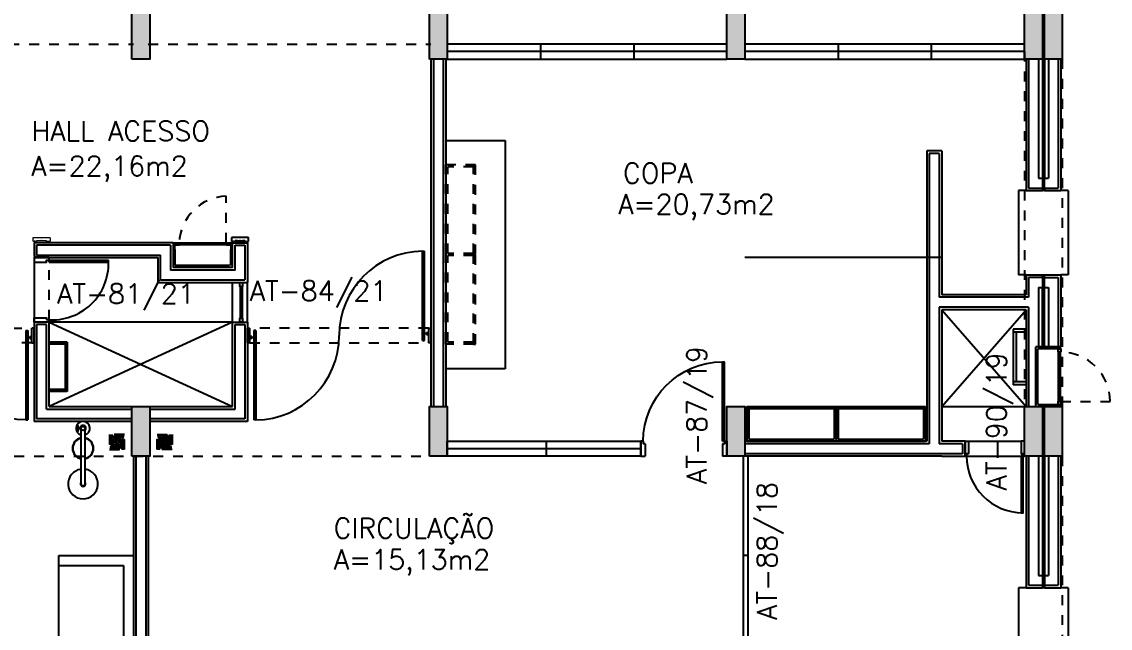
# Model space of a CAD drawing. Header units: metres. Extents: x -31 to 130, y -13 to 69.
# Drawn here: x 80 to 90.97, y 8.19 to 14.3 of the extents above; entities that cross this region are included whole.
import ezdxf

# ---------------------------------------------------------------- set-up
doc = ezdxf.new("R2010")
doc.units = ezdxf.units.M
doc.header["$LTSCALE"] = 0.002
doc.header["$MEASUREMENT"] = 0
doc.linetypes.add('HIDDEN', pattern=[9.525, 6.35, -3.175])
doc.linetypes.add('HIDDEN2', pattern=[4.7625, 3.175, -1.5875])
doc.layers.get('0').update_dxf_attribs({"linetype": 'CONTINUOUS'})
for name, color, linetype in [('A-WC', 2, 'CONTINUOUS'), ('ar-alv', 2, 'CONTINUOUS'), ('ar-alv-v', 1, 'CONTINUOUS'), ('ar-armario', 1, 'CONTINUOUS'), ('ar-armarioproj', 1, 'HIDDEN'), ('ar-banc', 1, 'CONTINUOUS'), ('ar-cap', 1, 'CONTINUOUS'), ('ar-esc', 2, 'CONTINUOUS'), ('ar-esq', 2, 'CONTINUOUS'), ('ar-estc', 1, 'CONTINUOUS'), ('AR-LAY-OUT-EQUIPAMENTOS', 1, 'CONTINUOUS'), ('ar-piso', 1, 'CONTINUOUS'), ('ar-porta', 1, 'CONTINUOUS'), ('ar-proj', 1, 'HIDDEN'), ('ar-projarmario', 1, 'HIDDEN'), ('ar-ralo', 1, 'CONTINUOUS'), ('ar-reboco', 2, 'CONTINUOUS'), ('ar-shaft', 2, 'CONTINUOUS'), ('ar-wc', 2, 'CONTINUOUS'), ('ar-xis', 1, 'CONTINUOUS'), ('armario piso-teto', 1, 'CONTINUOUS'), ('cap01', 2, 'CONTINUOUS'), ('cap02', 1, 'CONTINUOUS'), ('DET-PIVO', 2, 'CONTINUOUS'), ('ENDEREÇO', 2, 'CONTINUOUS'), ('esq-01', 1, 'CONTINUOUS'), ('esq-02', 1, 'CONTINUOUS'), ('esq4', 1, 'CONTINUOUS'), ('estc-01', 3, 'CONTINUOUS'), ('h-estc', 3, 'CONTINUOUS'), ('PROJ-MARCO', 1, 'HIDDEN'), ('ptm', 2, 'CONTINUOUS'), ('ptm1', 1, 'CONTINUOUS'), ('ralo', 1, 'HIDDEN2'), ('shaft1', 2, 'CONTINUOUS'), ('TEXTO', 2, 'CONTINUOUS'), ('ÁREA', 2, 'CONTINUOUS')]:
    doc.layers.add(name, color=color, linetype=linetype)
doc.styles.add('UNB-100', font='simplex.shx', dxfattribs={"height": 0.2})
doc.styles.add('UNB1-100', font='simplex.shx', dxfattribs={"height": 0.2})

# ---------------------------------------------------------------- blocks, each defined once
blk = doc.blocks.new('plr01-01p')
at = {"layer": 'h-estc'}
blk.add_hatch(color=3, dxfattribs=at).paths.add_polyline_path([(0.09, 0.075), (-0.09, 0.075), (-0.09, -0.625), (0.09, -0.625)])
at = {"layer": 'estc-01', "color": 3}
blk.add_lwpolyline([(-0.09, 0.075), (-0.09, -0.625), (0.09, -0.625), (0.09, 0.075)], close=True, dxfattribs=at)
blk = doc.blocks.new('esq15-01p')
at = {"layer": 'esq-01'}
for p, q in [((2.91, 0), (0.09, 0)), ((1.03, -0.075), (1.03, 0.075)), ((1.97, -0.075), (1.97, 0.075))]:
    blk.add_line(p, q, dxfattribs=at)
at = {"layer": 'esq-02'}
blk.add_lwpolyline([(2.91, -0.075), (0.09, -0.075), (0.09, 0.075), (2.91, 0.075)], close=True, dxfattribs=at)
blk = doc.blocks.new('sh-01p')
at = {"layer": 'ar-alv'}
for p, q in [((-1.05, 0.05), (-0.09, 0.05)), ((-1.05, -0.9), (-1.05, 0.05)), ((0.09, 0.05), (1.05, 0.05)), ((1.05, -0.9), (1.05, 0.05)), ((-0.95, -0.05), (-0.95, -0.9)), ((-0.09, -0.05), (-0.95, -0.05)), ((0.95, -0.05), (0.09, -0.05)), ((0.95, -0.05), (0.95, -0.9)), ((-0.95, -0.9), (-1.05, -0.9)), ((0.95, -0.9), (1.05, -0.9)), ((-1.05, -1.7), (-1.05, -1.35)), ((-0.2, -1.35), (-1.05, -1.35)), ((-0.2, -1.35), (-0.2, -1.6)), ((-0.95, -1.45), (-0.3, -1.45)), ((-0.95, -1.45), (-0.95, -1.7)), ((-0.3, -1.7), (-0.3, -1.45)), ((1.05, -1.6), (-0.2, -1.6)), ((1.05, -1.7), (1.05, -1.6)), ((-0.95, -1.7), (-1.05, -1.7)), ((-0.3, -1.7), (1.05, -1.7))]:
    blk.add_line(p, q, dxfattribs=at)
at = {"layer": 'ar-proj'}
for p, q in [((0.925, -0.95), (0.925, -1.53)), ((1.075, -1.53), (1.075, -0.97))]:
    blk.add_line(p, q, dxfattribs=at)
at = {"layer": 'ar-proj', "ltscale": 0.01}
blk.add_line((-0.861, -1.725), (-0.861, -2.195), dxfattribs=at)
blk.add_arc((-0.882, -1.699), 0.496, 272.4338, 357.0427, dxfattribs=at)
at = {"layer": 'ar-reboco'}
for p, q in [((-1.075, 0.075), (-0.09, 0.075)), ((-1.075, -0.925), (-1.075, 0.075)), ((0.09, 0.075), (1.075, 0.075)), ((1.075, -0.925), (1.075, 0.075)), ((-0.09, -0.075), (-0.925, -0.075)), ((0.925, -0.075), (0.09, -0.075)), ((0.925, -0.075), (0.925, -0.925)), ((-0.925, -0.925), (-1.075, -0.925)), ((0.925, -0.925), (1.075, -0.925)), ((1.075, -1.575), (1.075, -0.925)), ((-1.075, -1.725), (-1.075, -1.325)), ((-0.175, -1.325), (-1.075, -1.325)), ((-0.175, -1.325), (-0.175, -1.575)), ((-0.925, -1.475), (-0.325, -1.475)), ((-0.925, -1.475), (-0.925, -1.725)), ((-0.325, -1.725), (-0.325, -1.475)), ((1.075, -1.575), (-0.175, -1.575)), ((1.075, -1.725), (1.075, -1.588)), ((-0.925, -1.725), (-1.075, -1.725)), ((-0.325, -1.725), (1.075, -1.725))]:
    blk.add_line(p, q, dxfattribs=at)
blk.add_lwpolyline([(-0.925, -0.075), (-0.925, -0.925)], dxfattribs=at)
at = {"layer": 'ar-xis'}
for p, q in [((-0.925, -0.925), (0.925, -0.075)), ((0.925, -0.925), (-0.925, -0.075))]:
    blk.add_line(p, q, dxfattribs=at)
at = {"layer": 'esq-01'}
for p, q in [((-1.05, -1.743), (-1.026, -1.743)), ((-0.975, -1.743), (-0.95, -1.743))]:
    blk.add_line(p, q, dxfattribs=at)
at = {"layer": 'esq-01', "lineweight": 15}
blk.add_line((-0.925, -1.714), (-0.925, -1.716), dxfattribs=at)
at = {"layer": 'esq-01', "flags": 128}
blk.add_lwpolyline([(-0.92, -1.778, 0.414214), (-0.915, -1.773), (-0.915, -1.743, 0.414214), (-0.92, -1.738), (-0.95, -1.738), (-0.95, -1.743), (-0.998, -1.743), (-0.998, -1.748), (-1.003, -1.748), (-1.003, -1.743), (-1.05, -1.743), (-1.05, -1.738), (-1.08, -1.738), (-1.08, -1.738, 0.414214), (-1.085, -1.743), (-1.085, -1.773, 0.414214), (-1.08, -1.778)], format="xyb", close=True, dxfattribs=at)
at = {"layer": 'esq-01', "lineweight": 15, "flags": 128}
for points in [[(-0.925, -1.655), (-0.925, -1.725), (-0.904, -1.725), (-0.904, -1.655)], [(-0.346, -1.655), (-0.346, -1.725), (-0.325, -1.725), (-0.325, -1.655)]]:
    blk.add_lwpolyline(points, close=True, dxfattribs=at)
blk.add_lwpolyline([(0.92, -1.778, -0.414214), (0.915, -1.773), (0.915, -1.743, -0.414214), (0.92, -1.738), (0.95, -1.738), (0.95, -1.743), (0.997, -1.743), (0.997, -1.748), (1.002, -1.748), (1.002, -1.743), (1.05, -1.743), (1.05, -1.738), (1.08, -1.738), (1.08, -1.738, -0.414214), (1.085, -1.743), (1.085, -1.773, -0.414214), (1.08, -1.778)], format="xyb", close=True, dxfattribs=at)
at = {"layer": 'esq4'}
for p, q in [((-1.075, -0.925), (-1.075, -1.325)), ((-0.925, -0.925), (-0.925, -1.325)), ((-0.95, -1.743), (-0.95, -1.725)), ((-0.925, -1.738), (-0.938, -1.738)), ((-0.936, -1.727), (-0.936, -1.736)), ((-0.936, -1.736), (-0.925, -1.736)), ((-0.925, -1.736), (-0.925, -1.738)), ((0.925, -1.736), (0.925, -1.738)), ((0.936, -1.736), (0.925, -1.736)), ((0.936, -1.727), (0.936, -1.736)), ((1.064, -1.727), (1.064, -1.736)), ((1.064, -1.736), (1.075, -1.736)), ((1.075, -1.736), (1.075, -1.738))]:
    blk.add_line(p, q, dxfattribs=at)
at = {"layer": 'esq4', "lineweight": 15, "ltscale": 0.0002}
for p, q in [((-1.025, -1.284), (-1.025, -0.961)), ((-1, -1.284), (-1, -0.961)), ((-0.863, -1.7), (-0.387, -1.7)), ((-0.863, -1.725), (-0.387, -1.725))]:
    blk.add_line(p, q, dxfattribs=at)
at = {"layer": 'esq4', "lineweight": 5}
for p, q in [((-0.925, -1.727), (-0.936, -1.727)), ((-0.925, -1.725), (-0.925, -1.727)), ((0.925, -1.725), (0.925, -1.727)), ((0.925, -1.727), (0.936, -1.727)), ((1.075, -1.727), (1.064, -1.727)), ((1.075, -1.725), (1.075, -1.727))]:
    blk.add_line(p, q, dxfattribs=at)
at = {"layer": 'esq4', "linetype": 'Continuous', "lineweight": 5}
for points in [[(1.075, -1.575), (1.062, -1.575), (1.062, -1.588), (1.075, -1.588), (1.075, -1.586), (1.064, -1.586), (1.064, -1.577), (1.075, -1.577)], [(-1.075, -1.738), (-1.05, -1.738), (-1.05, -1.725), (-1.075, -1.725), (-1.075, -1.727), (-1.064, -1.727), (-1.064, -1.736), (-1.075, -1.736)]]:
    blk.add_lwpolyline(points, close=True, dxfattribs=at)
at = {"layer": 'ptm'}
for p, q in [((0.925, -1.53), (0.325, -1.53)), ((0.325, -1.53), (0.325, -1.55)), ((0.925, -1.53), (0.925, -1.55)), ((0.925, -1.55), (0.325, -1.55))]:
    blk.add_line(p, q, dxfattribs=at)
for points in [[(0.925, -0.925), (1.075, -0.925), (1.075, -0.97), (0.95, -0.97), (0.95, -0.95), (0.925, -0.95), (0.925, -0.925)], [(0.925, -1.575), (1.075, -1.575), (1.075, -1.53), (0.95, -1.53), (0.95, -1.55), (0.925, -1.55), (0.925, -1.575)]]:
    blk.add_lwpolyline(points, dxfattribs=at)
at = {"layer": 'ptm1'}
blk.add_arc((0.894, -1.517), 0.569, 85.5635, 181.3143, dxfattribs=at)
at = {"layer": 'shaft1'}
for p, q in [((0.743, -0.724), (0.743, -0.226)), ((0.743, -0.226), (0.925, -0.226)), ((0.743, -0.247), (0.925, -0.247)), ((0.763, -0.705), (0.763, -0.247)), ((0.926, -0.705), (0.743, -0.705)), ((0.925, -0.726), (0.743, -0.726)), ((-1.012, -0.966), (-1.012, -1.284)), ((-0.925, -0.925), (0.925, -0.925)), ((-0.904, -1.658), (-0.904, -1.495)), ((-0.896, -1.495), (-0.346, -1.495)), ((-0.346, -1.495), (-0.346, -1.657)), ((-0.387, -1.712), (-0.863, -1.712))]:
    blk.add_line(p, q, dxfattribs=at)
for points in [[(-1.025, -0.925), (-1, -0.925), (-1, -0.966), (-1.025, -0.966)], [(-1.025, -1.284), (-1, -1.284), (-1, -1.325), (-1.025, -1.325)], [(-0.863, -1.7), (-0.863, -1.725), (-0.904, -1.725), (-0.904, -1.7)], [(-0.346, -1.7), (-0.346, -1.725), (-0.387, -1.725), (-0.387, -1.7)]]:
    blk.add_lwpolyline(points, close=True, dxfattribs=at)
blk = doc.blocks.new('plr02-01p')
at = {"layer": 'h-estc'}
blk.add_hatch(color=3, dxfattribs=at).paths.add_polyline_path([(0.09, 0.075), (-0.09, 0.075), (-0.09, -0.425), (0.09, -0.425)])
at = {"layer": 'estc-01', "color": 3}
blk.add_lwpolyline([(-0.09, 0.075), (-0.09, -0.425), (0.09, -0.425), (0.09, 0.075)], close=True, dxfattribs=at)
blk = doc.blocks.new('pm-80-01p')
at = {"layer": 'ptm'}
for p, q in [((0.105, 0.075), (0.105, 0.875)), ((0.125, 0.875), (0.105, 0.875)), ((0.125, 0.075), (0.125, 0.875)), ((0.105, 0.075), (0.08, 0.075)), ((0.08, 0.075), (0.08, -0.075)), ((0.125, 0.075), (0.105, 0.075)), ((0.105, 0.075), (0.105, 0.05)), ((0.125, 0.05), (0.105, 0.05)), ((0.125, 0.05), (0.125, -0.075)), ((0.905, 0.05), (0.905, -0.075)), ((0.905, 0.05), (0.925, 0.05)), ((0.925, 0.075), (0.95, 0.075)), ((0.925, 0.075), (0.925, 0.05)), ((0.95, 0.075), (0.95, -0.075)), ((0.08, -0.075), (0.125, -0.075)), ((0.95, -0.075), (0.905, -0.075))]:
    blk.add_line(p, q, dxfattribs=at)
at = {"layer": 'ptm', "color": 1}
blk.add_arc((0.125, 0.075), 0.8, 360, 90, dxfattribs=at)
blk = doc.blocks.new('esq16-01p')
at = {"layer": 'esq-01'}
for p, q in [((2.025, 0), (0.075, 0)), ((1.075, 0.075), (1.075, -0.075)), ((2.025, 0.075), (2.025, -0.075))]:
    blk.add_line(p, q, dxfattribs=at)
at = {"layer": 'esq-02'}
blk.add_lwpolyline([(2.025, 0.075), (0.075, 0.075), (0.075, -0.075), (2.025, -0.075)], close=True, dxfattribs=at)
at = {"rotation": 180}
blk.add_blockref('pm-80-01p', (2.975, 0), dxfattribs=at)
blk = doc.blocks.new('cp-01p')
at = {"layer": 'cap01'}
for p, q in [((-0.75, 0.75), (-0.75, 0.65)), ((-0.75, 0.75), (0, 0.75)), ((-0.725, 0.75), (0, 0.75)), ((0, -0.75), (0, 0.75)), ((-0.75, 0.65), (-0.1, 0.65)), ((-0.1, -0.65), (-0.1, 0.65)), ((-0.75, -0.65), (-0.1, -0.65)), ((-0.75, -0.65), (-0.75, -0.75)), ((-0.75, -0.75), (0, -0.75))]:
    blk.add_line(p, q, dxfattribs=at)
at = {"layer": 'cap02'}
blk.add_line((-0.75, 0.65), (-0.75, -0.65), dxfattribs=at)
blk = doc.blocks.new('pm-dp90-01p')
at = {"layer": 'DET-PIVO'}
for centre in [(-0.85, 0), (0.85, 0)]:
    blk.add_circle(centre, 0.005, dxfattribs=at)
at = {"layer": 'PROJ-MARCO'}
for p, q in [((0.9, 0.075), (-0.9, 0.075)), ((-0.9, -0.075), (0.9, -0.075))]:
    blk.add_line(p, q, dxfattribs=at)
at = {"layer": 'ptm'}
for p, q in [((0.84, -0.05), (0.84, 0.85)), ((0.84, 0.85), (0.86, 0.85)), ((0.86, -0.05), (0.86, 0.85)), ((-0.925, -0.075), (-0.925, 0.075)), ((-0.925, 0.075), (-0.9, 0.075)), ((-0.9, -0.075), (-0.9, 0.075)), ((-0.86, 0.05), (-0.86, -0.85)), ((-0.84, 0.05), (-0.86, 0.05)), ((-0.84, 0.05), (-0.84, -0.85)), ((0.88, 0.03), (0.9, 0.03)), ((0.88, 0.01), (0.88, 0.03)), ((0.88, 0.01), (0.9, 0.01)), ((0.9, 0.075), (0.925, 0.075)), ((0.9, 0.075), (0.9, -0.075)), ((0.925, 0.075), (0.925, -0.075)), ((-0.9, -0.075), (-0.925, -0.075)), ((-0.88, -0.01), (-0.9, -0.01)), ((-0.88, -0.03), (-0.9, -0.03)), ((-0.88, -0.01), (-0.88, -0.03)), ((0.84, -0.05), (0.86, -0.05)), ((0.925, -0.075), (0.9, -0.075)), ((-0.84, -0.85), (-0.86, -0.85))]:
    blk.add_line(p, q, dxfattribs=at)
at = {"layer": 'ptm', "color": 1}
for centre, start, end in [((0.85, 0), 90.6743, 180), ((-0.85, 0), 270.6743, 0)]:
    blk.add_arc(centre, 0.85, start, end, dxfattribs=at)
blk = doc.blocks.new('mob-ar4')
at = {"layer": 'armario piso-teto'}
for p, q in [((-0.47, 0.3), (0.43, 0.3)), ((-0.47, 0.28), (-0.47, 0.3)), ((-0.47, 0.3), (-0.47, 0.28)), ((-0.47, 0.28), (-0.47, -0.05)), ((-0.45, 0.28), (-0.47, 0.28)), ((-0.46, 0.28), (0.41, 0.28)), ((-0.45, 0.28), (-0.45, -0.03)), ((-0.02, 0.3), (-0.02, 0.28)), ((0.41, 0.28), (0.41, -0.03)), ((0.41, 0.28), (0.43, 0.28)), ((0.43, 0.3), (0.43, 0.28)), ((0.43, 0.28), (0.43, -0.05)), ((-0.47, -0.05), (0.43, -0.05)), ((-0.45, -0.03), (0.41, -0.03))]:
    blk.add_line(p, q, dxfattribs=at)
blk = doc.blocks.new('mob-ar2')
at = {"layer": 'ar-armarioproj'}
for p, q in [((-0.9025, 0.3), (-0.9025, 0)), ((-0.0025, 0.3), (-0.9025, 0.3)), ((-0.8825, 0.28), (-0.9025, 0.28)), ((-0.01, 0.28), (-0.8925, 0.28)), ((-0.8825, 0.28), (-0.8825, 0.02)), ((-0.4525, 0.28), (-0.4525, 0.3)), ((-0.01, 0.28), (-0.01, 0.02)), ((-0.01, 0.28), (0.01, 0.28)), ((-0.0025, 0.28), (-0.0025, 0.3)), ((0.9025, 0.3), (0.0025, 0.3)), ((0.0025, 0.28), (0.0025, 0.3)), ((0.01, 0.28), (0.01, 0.02)), ((0.8925, 0.28), (0.01, 0.28)), ((0.4525, 0.28), (0.4525, 0.3)), ((0.8825, 0.28), (0.8825, 0.02)), ((0.8825, 0.28), (0.9025, 0.28)), ((0.9025, 0.28), (0.9025, 0.3)), ((0.9025, 0.28), (0.9025, 0)), ((-0.01, 0.02), (-0.8825, 0.02)), ((0.01, 0), (-0.01, 0)), ((0.8825, 0.02), (0.01, 0.02)), ((-0.01, 0), (-0.9025, 0)), ((0.8825, 0), (0.01, 0)), ((0.9025, 0), (0.8825, 0))]:
    blk.add_line(p, q, dxfattribs=at)
blk = doc.blocks.new('ralo-15cm')
at = {"layer": 'ralo'}
h = blk.add_hatch(dxfattribs=at)
h.set_pattern_fill('DOTS', color=256, scale=0.005, style=0)
h.set_pattern_definition([(0, (-210.436618, -163.386024), (0.00396875, 0.0079375), [0, -0.0079375])])
h.paths.add_polyline_path([(0.07, 0.064, 0.109147), (0.065, 0.07), (0.044, 0.07, 0.234403), (0.037, 0.056, 0.031938), (0.037, 0.054, -0.085518), (0.053, 0.038, 0.304982), (0.07, 0.048)])
h.paths.add_polyline_path([(-0.047, 0.07), (-0.065, 0.07, 0.101422), (-0.07, 0.065), (-0.07, 0.047, 0.322568), (-0.052, 0.04, -0.06492), (-0.04, 0.051, 0.065904), (-0.039, 0.056, 0.253091)])
h.paths.add_polyline_path([(-0.054, -0.037, 0.248259), (-0.07, -0.043), (-0.07, -0.068, 0.039546), (-0.068, -0.07), (-0.044, -0.07, 0.224729), (-0.037, -0.055, 0.030017), (-0.037, -0.053, -0.089405)])
h.paths.add_polyline_path([(0.07, -0.042, 0.270307), (0.052, -0.039, -0.063767), (0.041, -0.051, 0.073161), (0.04, -0.056, 0.228135), (0.047, -0.07), (0.069, -0.07, 0.013274), (0.07, -0.069)])
for p, q in [((-0.047, 0.002), (-0.062, 0.002)), ((-0.027, 0.002), (-0.044, 0.002)), ((-0.021, 0.042), (-0.029, 0.055)), ((-0.009, 0.002), (-0.024, 0.002)), ((-0.011, 0.024), (-0.02, 0.04)), ((-0.003, 0.009), (-0.01, 0.022)), ((0.007, 0.007), (0.014, 0.02)), ((0.015, 0.022), (0.024, 0.037)), ((0.026, 0.039), (0.033, 0.052)), ((-0.026, -0.039), (-0.033, -0.052)), ((-0.015, -0.022), (-0.024, -0.037)), ((-0.007, -0.007), (-0.014, -0.02)), ((0.002, -0.009), (0.01, -0.022)), ((0.009, -0.003), (0.024, -0.003)), ((0.011, -0.024), (0.02, -0.04)), ((0.021, -0.042), (0.029, -0.055)), ((0.027, -0.003), (0.044, -0.003)), ((0.047, -0.003), (0.062, -0.003))]:
    blk.add_line(p, q, dxfattribs=at)
for points in [[(-0.075, -0.075), (0.075, -0.075), (0.075, 0.075), (-0.075, 0.075)], [(-0.07, -0.07), (0.07, -0.07), (0.07, 0.07), (-0.07, 0.07)]]:
    blk.add_lwpolyline(points, close=True, dxfattribs=at)
for radius in [0.065, 0.00337]:
    blk.add_circle((0, 0), radius, dxfattribs=at)
for radius, start, end in [(0.0617, 152.3206, 177.6794), (0.0617, 122.3206, 147.6794), (0.0468, 153.0651, 176.9349), (0.0443, 153.2384, 176.7616), (0.0468, 123.0651, 146.9349), (0.0443, 123.2384, 146.7616), (0.0617, 92.3206, 117.6794), (0.0268, 155.3615, 174.6385), (0.0243, 155.916, 174.084), (0.0268, 125.3615, 144.6385), (0.0468, 93.0651, 116.9349), (0.0443, 93.2384, 116.7616), (0.0243, 125.916, 144.084), (0.0268, 95.3615, 114.6385), (0.0243, 95.916, 114.084), (0.0617, 62.3206, 87.6794), (0.0468, 63.0651, 86.9349), (0.0443, 63.2384, 86.7616), (0.0268, 65.3615, 84.6385), (0.0243, 65.916, 84.084), (0.0243, 35.916, 54.084), (0.0268, 35.3615, 54.6385), (0.0243, 5.916, 24.084), (0.0443, 33.2384, 56.7616), (0.0268, 5.3615, 24.6385), (0.0468, 33.0651, 56.9349), (0.0617, 32.3206, 57.6794), (0.0443, 3.2384, 26.7616), (0.0468, 3.0651, 26.9349), (0.0617, 2.3206, 27.6794), (0.0617, 182.3206, 207.6794), (0.0617, 212.3206, 237.6794), (0.0468, 183.0651, 206.9349), (0.0443, 183.2384, 206.7616), (0.0468, 213.0651, 236.9349), (0.0443, 213.2384, 236.7616), (0.0617, 242.3206, 267.6794), (0.0268, 185.3615, 204.6385), (0.0243, 185.916, 204.084), (0.0268, 215.3615, 234.6385), (0.0468, 243.0651, 266.9349), (0.0243, 215.916, 234.084), (0.0443, 243.2384, 266.7616), (0.0268, 245.3615, 264.6385), (0.0243, 245.916, 264.084), (0.0243, 275.916, 294.084), (0.0268, 275.3615, 294.6385), (0.0443, 273.2384, 296.7616), (0.0468, 273.0651, 296.9349), (0.0617, 272.3206, 297.6794), (0.0243, 305.916, 324.084), (0.0268, 305.3615, 324.6385), (0.0243, 335.916, 354.084), (0.0268, 335.3615, 354.6385), (0.0443, 303.2384, 326.7616), (0.0468, 303.0651, 326.9349), (0.0617, 302.3206, 327.6794), (0.0443, 333.2384, 356.7616), (0.0468, 333.0651, 356.9349), (0.0617, 332.3206, 357.6794)]:
    blk.add_arc((0, 0), radius, start, end, dxfattribs=at)
blk = doc.blocks.new('BOX')
at = {"color": 1}
for p, q in [((-0.057, -0.14), (-0.057, -0.2)), ((-0.053, -0.14), (-0.053, -0.2)), ((-0.03, -0.165), (-0.053, -0.165)), ((-0.03, -0.175), (-0.053, -0.175)), ((-0.02, -0.73), (-0.02, -0.192)), ((0.02, -0.73), (0.02, -0.192))]:
    blk.add_line(p, q, dxfattribs=at)
blk.add_circle((0, -0.17), 0.02, dxfattribs=at)
for centre, radius, start, end in [((0, -0.17), 0.0699, 286.6348, 253.3652), ((-0.055, -0.14), 0.002, 0, 180), ((-0.055, -0.2), 0.002, 180, 0), ((0, -0.17), 0.03, 311.8103, 228.1897), ((0, -0.371), 0.107, 100.7532, 259.2468), ((0, -0.371), 0.103, 100.7532, 259.2468), ((0, -0.371), 0.103, 280.7532, 79.2468), ((0, -0.371), 0.107, 280.7532, 79.2468), ((0, -0.73), 0.15, 97.6623, 82.3377), ((0, -0.73), 0.025, 143.1301, 36.8699), ((0, -0.73), 0.02, 180, 0)]:
    blk.add_arc(centre, radius, start, end, dxfattribs=at)
blk = doc.blocks.new('chuvemerg-p')
at = {"layer": 'A-WC', "color": 1, "xscale": 4.000000000000012, "yscale": 4.000000000000012, "zscale": 4.000000000000012, "rotation": 315.0000000000003}
blk.add_blockref('BOX', (0, 0), dxfattribs=at)
blk = doc.blocks.new('chuveiro-emerg')
at = {"layer": 'AR-LAY-OUT-EQUIPAMENTOS', "xscale": 0.250000000000002, "yscale": 0.250000000000002, "zscale": 0.250000000000002, "rotation": 134.9999999999999}
blk.add_blockref('chuvemerg-p', (-0.1, -0.0075), dxfattribs=at)

msp = doc.modelspace()

# ---------------------------------------------------------------- linework, layer by layer
at = {"layer": 'ar-alv'}
for p, q in [((84.15, 13.925), (84.15, 10.425)), ((84.25, 13.925), (84.25, 10.425)), ((90.15, 13.925), (90.15, 12.625)), ((90.25, 13.925), (90.25, 12.725)), ((90.35, 13.925), (90.35, 12.725)), ((90.45, 13.925), (90.45, 12.625)), ((89.15, 12.975), (89.15, 10.05)), ((89.25, 12.975), (89.15, 12.975)), ((89.25, 12.975), (89.25, 11.525)), ((90.15, 12.625), (90.29, 12.625)), ((90.25, 12.725), (90.29, 12.725)), ((90.29, 12.725), (90.29, 12.625)), ((90.31, 12.725), (90.35, 12.725)), ((90.31, 12.625), (90.31, 12.725)), ((90.31, 12.625), (90.45, 12.625)), ((90.15, 11.725), (90.15, 11.525)), ((90.29, 11.725), (90.15, 11.725)), ((90.29, 11.725), (90.29, 11.625)), ((90.31, 11.725), (90.45, 11.725)), ((90.31, 11.625), (90.31, 11.725)), ((90.45, 11.725), (90.45, 11.025)), ((90.15, 11.525), (89.25, 11.525)), ((90.25, 11.625), (90.25, 11.025)), ((90.25, 11.625), (90.29, 11.625)), ((90.31, 11.625), (90.35, 11.625)), ((90.35, 11.625), (90.35, 11.025)), ((89.25, 11.425), (89.25, 10.05)), ((90.15, 11.425), (89.25, 11.425)), ((90.15, 11.425), (90.15, 10.425)), ((90.45, 10.45), (90.45, 10.45)), ((89.15, 10.05), (87.29, 10.05)), ((89.485, 10.05), (89.25, 10.05)), ((89.485, 10.05), (89.485, 9.95)), ((81.15, 9.925), (81.15, 0.075)), ((81.25, 9.925), (81.25, 7.05)), ((89.485, 9.95), (87.29, 9.95)), ((90.15, 9.925), (90.15, 8.625)), ((90.25, 9.925), (90.25, 8.725)), ((90.35, 9.925), (90.35, 8.725)), ((90.45, 9.925), (90.45, 8.625)), ((90.25, 8.725), (90.29, 8.725)), ((90.29, 8.725), (90.29, 8.625)), ((90.31, 8.725), (90.35, 8.725)), ((90.31, 8.625), (90.31, 8.725)), ((90.15, 8.625), (90.29, 8.625)), ((90.31, 8.625), (90.45, 8.625))]:
    msp.add_line(p, q, dxfattribs=at)
at = {"layer": 'ar-alv-v'}
for p, q in [((87.275, 8.075), (87.275, 9.925)), ((87.325, 7.075), (87.325, 9.925)), ((87.325, 8.925), (87.275, 8.925))]:
    msp.add_line(p, q, dxfattribs=at)
msp.add_arc((90.095, 9.925), 0.57, 180, 270, dxfattribs=at)
at = {"layer": 'ar-banc'}
for p, q in [((84.275, 13.105), (84.875, 13.105)), ((84.875, 13.105), (84.875, 10.805)), ((90.05, 12.6), (90.05, 11.75)), ((90.125, 12.6), (90.05, 12.6)), ((90.31, 12.6), (90.29, 12.6)), ((90.55, 12.6), (90.475, 12.6)), ((90.55, 12.6), (90.55, 11.75)), ((90.125, 11.75), (90.05, 11.75)), ((90.29, 11.75), (90.31, 11.75)), ((90.55, 11.75), (90.475, 11.75)), ((84.875, 10.805), (84.275, 10.805)), ((90.05, 8.6), (90.05, 7.75)), ((90.125, 8.6), (90.05, 8.6)), ((90.31, 8.6), (90.29, 8.6)), ((90.55, 8.6), (90.475, 8.6)), ((90.55, 8.6), (90.55, 7.75))]:
    msp.add_line(p, q, dxfattribs=at)
at = {"layer": 'ar-esc'}
for p, q in [((89.995, 11.205), (89.995, 10.645)), ((90.125, 11.205), (89.995, 11.205)), ((90.125, 11.175), (89.995, 11.175)), ((90.025, 11.175), (90.025, 10.675)), ((90.125, 10.675), (89.995, 10.675)), ((90.125, 10.645), (89.995, 10.645))]:
    msp.add_line(p, q, dxfattribs=at)
at = {"layer": 'ar-piso'}
for p, q in [((90.29, 13.925), (90.29, 12.725)), ((90.31, 13.925), (90.31, 12.725)), ((90.29, 11.025), (90.29, 11.625)), ((90.31, 11.025), (90.31, 11.625)), ((89.275, 10.425), (90.11, 10.425)), ((89.545, 10.075), (90.075, 10.075)), ((89.525, 9.925), (90.095, 9.925)), ((90.29, 9.925), (90.29, 8.605)), ((90.31, 9.925), (90.31, 8.605))]:
    msp.add_line(p, q, dxfattribs=at)
at = {"layer": 'ar-proj'}
for p, q in [((78.275, 14.075), (81.125, 14.075)), ((81.275, 14.075), (84.125, 14.075)), ((90.475, 10.475), (90.974, 10.475)), ((78.125, 9.925), (84.125, 9.925))]:
    msp.add_line(p, q, dxfattribs=at)
msp.add_arc((90.475, 10.475), 0.498, 360, 90, dxfattribs=at)
at = {"layer": 'ar-projarmario'}
for p, q in [((90.11, 14), (90.11, 10.425)), ((90.49, 13.925), (90.49, 4.925))]:
    msp.add_line(p, q, dxfattribs=at)
at = {"layer": 'ar-reboco'}
for p, q in [((84.125, 13.925), (84.125, 10.425)), ((84.275, 13.925), (84.275, 10.425)), ((90.125, 13.925), (90.125, 12.6)), ((90.475, 13.925), (90.475, 12.6)), ((89.125, 13), (89.125, 10.075)), ((89.275, 13), (89.125, 13)), ((89.275, 13), (89.275, 11.55)), ((90.29, 12.625), (90.29, 12.6)), ((90.31, 12.625), (90.31, 12.6)), ((90.125, 12.6), (90.29, 12.6)), ((90.31, 12.6), (90.475, 12.6)), ((89.275, 11.925), (87.29, 11.925)), ((90.125, 11.75), (90.125, 11.55)), ((90.125, 11.75), (90.29, 11.75)), ((90.29, 11.725), (90.29, 11.75)), ((90.31, 11.725), (90.31, 11.75)), ((90.31, 11.75), (90.475, 11.75)), ((90.475, 11.75), (90.475, 11.025)), ((90.125, 11.55), (89.275, 11.55)), ((89.275, 11.4), (89.275, 10.075)), ((90.125, 11.4), (89.275, 11.4)), ((90.125, 11.4), (90.125, 10.425)), ((90.475, 11.025), (90.225, 11.025)), ((90.225, 10.425), (90.225, 11.025)), ((90.475, 11.005), (90.245, 11.005)), ((90.325, 11.025), (90.475, 11.025)), ((90.245, 10.445), (90.475, 10.445)), ((90.475, 10.45), (90.475, 10.45)), ((90.225, 10.425), (90.475, 10.425)), ((89.125, 10.075), (87.29, 10.075)), ((89.51, 10.075), (89.275, 10.075)), ((89.51, 10.075), (89.51, 9.925)), ((81.125, 9.925), (81.125, 2.925)), ((81.275, 9.925), (81.275, 7.075)), ((89.275, 9.925), (87.29, 9.925)), ((90.125, 9.925), (90.125, 8.6)), ((90.475, 9.925), (90.475, 8.6)), ((90.125, 8.6), (90.29, 8.6)), ((90.29, 8.625), (90.29, 8.6)), ((90.31, 8.625), (90.31, 8.6)), ((90.31, 8.6), (90.475, 8.6))]:
    msp.add_line(p, q, dxfattribs=at)
at = {"layer": 'ar-xis'}
for p, q in [((89.275, 11.4), (90.125, 10.425)), ((89.275, 10.425), (90.125, 11.4))]:
    msp.add_line(p, q, dxfattribs=at)
at = {"layer": 'esq-01', "lineweight": 15, "flags": 128}
for points in [[(90.405, 11.005), (90.475, 11.005), (90.475, 11.025), (90.405, 11.025)], [(90.405, 10.425), (90.475, 10.425), (90.475, 10.445), (90.405, 10.445)]]:
    msp.add_lwpolyline(points, close=True, dxfattribs=at)
at = {"layer": 'esq4', "lineweight": 15, "ltscale": 0.0002}
for p, q in [((90.45, 10.475), (90.45, 10.975)), ((90.475, 10.475), (90.475, 10.975))]:
    msp.add_line(p, q, dxfattribs=at)
at = {"layer": 'ptm'}
for p, q in [((89.275, 9.925), (89.51, 9.925)), ((90.11, 9.95), (90.09, 9.95))]:
    msp.add_line(p, q, dxfattribs=at)
for points in [[(89.51, 9.925), (89.51, 10.075), (89.545, 10.075), (89.545, 9.95), (89.525, 9.95), (89.525, 9.925), (89.51, 9.925)], [(90.11, 9.925), (90.11, 10.075), (90.075, 10.075), (90.075, 9.95), (90.095, 9.95), (90.095, 9.925), (90.11, 9.925)]]:
    msp.add_lwpolyline(points, dxfattribs=at)
msp.add_lwpolyline([(90.075, 9.925), (90.075, 9.355), (90.095, 9.355), (90.095, 9.925)], close=True, dxfattribs=at)
at = {"layer": 'shaft1'}
for p, q in [((90.245, 10.445), (90.245, 11.005)), ((90.462, 10.975), (90.462, 10.475))]:
    msp.add_line(p, q, dxfattribs=at)
for points in [[(90.45, 11.005), (90.475, 11.005), (90.475, 10.975), (90.45, 10.975)], [(90.45, 10.475), (90.475, 10.475), (90.475, 10.445), (90.45, 10.445)]]:
    msp.add_lwpolyline(points, close=True, dxfattribs=at)

# ---------------------------------------------------------------- block references
at = {"layer": 'ar-armario', "rotation": 359.9999999999999}
for p in [(87.78, 10.125), (88.68, 10.125)]:
    msp.add_blockref('mob-ar4', p, dxfattribs=at)
at = {"layer": 'ar-armarioproj', "rotation": 270}
msp.add_blockref('mob-ar2', (84.275, 11.956), dxfattribs=at)
at = {"layer": 'ar-cap', "xscale": -1, "rotation": 180}
msp.add_blockref('cp-01p', (81.125, 8.175), dxfattribs=at)
at = {"layer": 'ar-esq', "xscale": -1, "rotation": 180}
for name, p in [('esq15-01p', (84.2, 14)), ('esq15-01p', (87.2, 14)), ('esq16-01p', (84.215, 10))]:
    msp.add_blockref(name, p, dxfattribs=at)
at = {"layer": 'ar-estc', "xscale": -1}
for name, p, rotation in [('plr01-01p', (81.2, 14), 180), ('plr01-01p', (84.2, 14), 180), ('plr01-01p', (87.2, 14), 180.0000000000003), ('plr01-01p', (90.2, 14), 180.0000000000003), ('plr01-01p', (90.4, 14), 180.0000000000003), ('plr02-01p', (81.2, 10), 180), ('plr02-01p', (84.2, 10), 180), ('plr02-01p', (87.2, 10), 180), ('plr02-01p', (90.2, 10), 180), ('plr02-01p', (90.4, 10), 180)]:
    msp.add_blockref(name, p, dxfattribs=dict(at, rotation=rotation))
at = {"layer": 'ar-porta', "xscale": -1}
msp.add_blockref('pm-dp90-01p', (79.2, 11.14), dxfattribs=at)
at = {"layer": 'ar-porta'}
msp.add_blockref('pm-dp90-01p', (83.2, 11.14), dxfattribs=at)
at = {"layer": 'ar-ralo'}
msp.add_blockref('ralo-15cm', (80.96, 10.069), dxfattribs=at)
at = {"layer": 'ar-ralo', "xscale": -1}
msp.add_blockref('ralo-15cm', (81.44, 10.069), dxfattribs=at)
at = {"layer": 'ar-shaft', "rotation": 180}
msp.add_blockref('sh-01p', (81.2, 10.35), dxfattribs=at)
at = {"layer": 'ar-wc', "rotation": 270}
msp.add_blockref('chuveiro-emerg', (80.625, 10.275), dxfattribs=at)

# ---------------------------------------------------------------- texts
at = {"layer": 'ENDEREÇO', "style": 'UNB-100'}
for s, p in [('AT-81/21', (80.356, 11.462)), ('AT-84/21', (82.298, 11.49))]:
    msp.add_text(s, height=0.2, dxfattribs=at).set_placement(p)
for s, p in [('AT-87/19', (86.905, 9.646)), ('AT-90/19', (89.928, 9.582)), ('AT-88/18', (87.614, 8.277))]:
    msp.add_text(s, height=0.2, rotation=90, dxfattribs=at).set_placement(p)
at = {"layer": 'TEXTO', "style": 'UNB1-100'}
for s, p in [('HALL ACESSO', (80.098, 13.1)), ('COPA', (86.061, 12.676)), ('CIRCULAÇÃO', (83.144, 9.1))]:
    msp.add_text(s, height=0.2, dxfattribs=at).set_placement(p)
at = {"layer": 'ÁREA', "style": 'UNB1-100'}
for s, p in [('A=22,16m2', (80.095, 12.748)), ('A=20,73m2', (86.013, 12.363)), ('A=15,13m2', (83.146, 8.784))]:
    msp.add_text(s, height=0.2, dxfattribs=at).set_placement(p)

doc.saveas('drawing.dxf')
